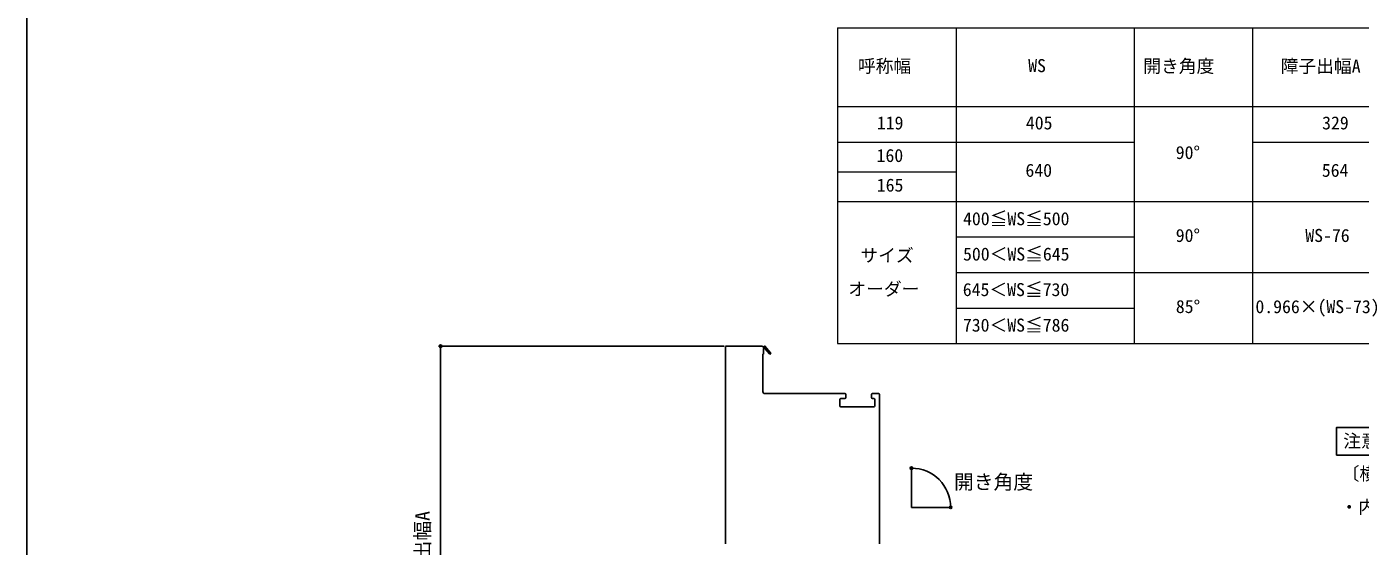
# Model space of a CAD drawing. Units: millimetres, scale not verified. Extents: x -525 to 525, y -783 to 778.
# Drawn here: x -525 to 150, y -292 to -28 of the extents above; entities that cross this region are included whole.
import ezdxf
from ezdxf.enums import TextEntityAlignment as Align

# ---------------------------------------------------------------- set-up
doc = ezdxf.new("R2010")
doc.units = ezdxf.units.MM
doc.header["$LTSCALE"] = 4
doc.layers.add('0-1_TABLE1', color=7, linetype='Continuous', lineweight=18)
for name, color, linetype in [('0-2_USER1', 3, 'Continuous'), ('0-5_YKK_12', 2, 'Continuous'), ('0-8_YKK_D', 6, 'Continuous'), ('0-9_YKK_ZWAK', 7, 'Continuous')]:
    doc.layers.add(name, color=color, linetype=linetype)
doc.styles.add('ＭＳ ゴシック', font='')
doc.styles.get('ＭＳ ゴシック').set_extended_font_data('MS Gothic')

msp = doc.modelspace()

# ---------------------------------------------------------------- linework, layer by layer
at = {"layer": '0-1_TABLE1'}
for p, q in [((-114.577, -28.888), (-114.577, -188.888)), ((-54.577, -28.888), (-54.577, -188.888)), ((35.423, -28.888), (35.423, -188.888)), ((95.423, -28.888), (95.423, -188.888)), ((-114.577, -68.888), (485.423, -68.888)), ((-114.577, -86.888), (35.423, -86.888)), ((95.423, -86.888), (185.423, -86.888)), ((-114.577, -101.888), (-54.577, -101.888)), ((-114.577, -116.888), (485.423, -116.888)), ((-54.577, -134.888), (35.423, -134.888)), ((-54.577, -152.888), (365.423, -152.888)), ((-54.577, -170.888), (35.423, -170.888)), ((-114.577, -188.888), (485.423, -188.888))]:
    msp.add_line(p, q, dxfattribs=at)
msp.add_lwpolyline([(-114.577, -28.888), (425.423, -28.888), (485.423, -28.888)], dxfattribs=at)
at = {"layer": '0-2_USER1'}
msp.add_lwpolyline([(137.899, -245.433), (137.899, -231.433), (197.57, -231.433), (197.57, -245.433)], close=True, dxfattribs=at)
at = {"layer": '0-5_YKK_12'}
for p, q in [((-171.406, -290.199), (-171.406, -190.7)), ((-170.906, -190.2), (-152.906, -190.2)), ((-149.11, -194.059), (-151.421, -191.339)), ((-151.406, -214.2), (-110.906, -214.2)), ((-110.406, -214.7), (-110.406, -216.2)), ((-97.406, -216.2), (-97.406, -214.7)), ((-96.906, -214.2), (-93.906, -214.2)), ((-93.406, -214.7), (-93.406, -290.199)), ((-113.406, -217.2), (-113.406, -220.4)), ((-110.906, -216.7), (-112.906, -216.7)), ((-112.906, -220.9), (-96.306, -220.9)), ((-96.306, -216.7), (-96.906, -216.7)), ((-95.806, -220.4), (-95.806, -217.2)), ((-77.232, -271.825), (-77.232, -251.825)), ((-77.232, -271.825), (-57.232, -271.825))]:
    msp.add_line(p, q, dxfattribs=at)
for points in [[(-152.406, -190.7), (-151.406, -190.123), (-148.501, -193.541)], [(-151.8, -191.274), (-152.106, -191.451), (-152.106, -194.2), (-152.406, -194.2), (-152.406, -213.2)]]:
    msp.add_lwpolyline(points, dxfattribs=at)
for centre, radius, start, end in [((-170.906, -190.7), 0.5, 90, 180), ((-152.906, -190.7), 0.5, 360, 90), ((-151.583, -191.149), 0.25, 310.35703, 210), ((-148.806, -193.8), 0.4, 220.35703, 40.35703), ((-151.406, -213.2), 1, 180, 270), ((-110.906, -214.7), 0.5, 0, 90), ((-96.906, -214.7), 0.5, 90, 180), ((-93.906, -214.7), 0.5, 0, 90), ((-112.906, -217.2), 0.5, 90, 180), ((-112.906, -220.4), 0.5, 180, 270), ((-110.906, -216.2), 0.5, 270, 0), ((-96.906, -216.2), 0.5, 180, 270), ((-96.306, -217.2), 0.5, 0, 90), ((-96.306, -220.4), 0.5, 270, 0)]:
    msp.add_arc(centre, radius, start, end, dxfattribs=at)
at = {"layer": '0-8_YKK_D'}
for p, q in [((-172.006, -190.2), (-316.506, -190.2)), ((-315.506, -378.7), (-315.506, -190.2))]:
    msp.add_line(p, q, dxfattribs=at)
for centre in [(-315.506, -190.2), (-77.232, -251.949), (-57.356, -271.825)]:
    msp.add_circle(centre, 0.637, dxfattribs=at)
msp.add_arc((-77.232, -271.825), 19.876, 0, 90, dxfattribs=at)
at = {"layer": '0-9_YKK_ZWAK'}
msp.add_line((-525, 747.3), (-525, -782.7), dxfattribs=at)

# ---------------------------------------------------------------- texts
at = {"layer": '0-1_TABLE1', "style": 'ＭＳ ゴシック'}
for s, p in [('呼称幅', (-104.316, -53.593)), ('WS', (-18.117, -53.388)), ('開き角度', (40.085, -53.644)), ('障子出幅A', (109.639, -53.67)), ('119', (-94.728, -82.388)), ('405', (-19.293, -82.388)), ('329', (130.63, -82.388)), ('160', (-94.855, -98.888)), ('90°', (56.551, -97.388)), ('640', (-19.523, -106.388)), ('564', (130.477, -106.388)), ('165', (-94.753, -113.888)), ('400≦WS≦500', (-51.1, -130.9)), ('90°', (56.551, -139.388)), ('WS-76', (122.116, -139.388)), ('サイズ', (-103.063, -149.479)), ('500＜WS≦645', (-51.1, -148.798)), ('オーダー', (-109.174, -166.474)), ('645＜WS≦730', (-51.228, -166.798)), ('85°', (56.602, -175.388)), ('0.966×(WS-73)', (96.88, -175.44)), ('730＜WS≦786', (-51.176, -184.798))]:
    msp.add_text(s, height=6.598, dxfattribs=at).set_placement(p, align=Align.BOTTOM_LEFT)
at = {"layer": '0-2_USER1', "style": 'ＭＳ ゴシック'}
for s, p in [('注意事項', (141.284, -243.433)), ('〔横引きロール網戸について〕', (140.517, -260.018)), ('・内装および額縁が干渉しないように納まり寸法をご参照ください。', (139.852, -276.91))]:
    msp.add_text(s, height=6.598, dxfattribs=at).set_placement(p, align=Align.BOTTOM_LEFT)
at = {"layer": '0-8_YKK_D', "style": 'ＭＳ ゴシック'}
msp.add_text('開き角度', height=7.331, dxfattribs=at).set_placement((-55.648, -264.788), align=Align.BOTTOM_LEFT)
msp.add_text('障子出幅A', height=7.331, rotation=90, dxfattribs=at).set_placement((-318.812, -318.655), align=Align.BOTTOM_LEFT)

doc.saveas('drawing.dxf')
